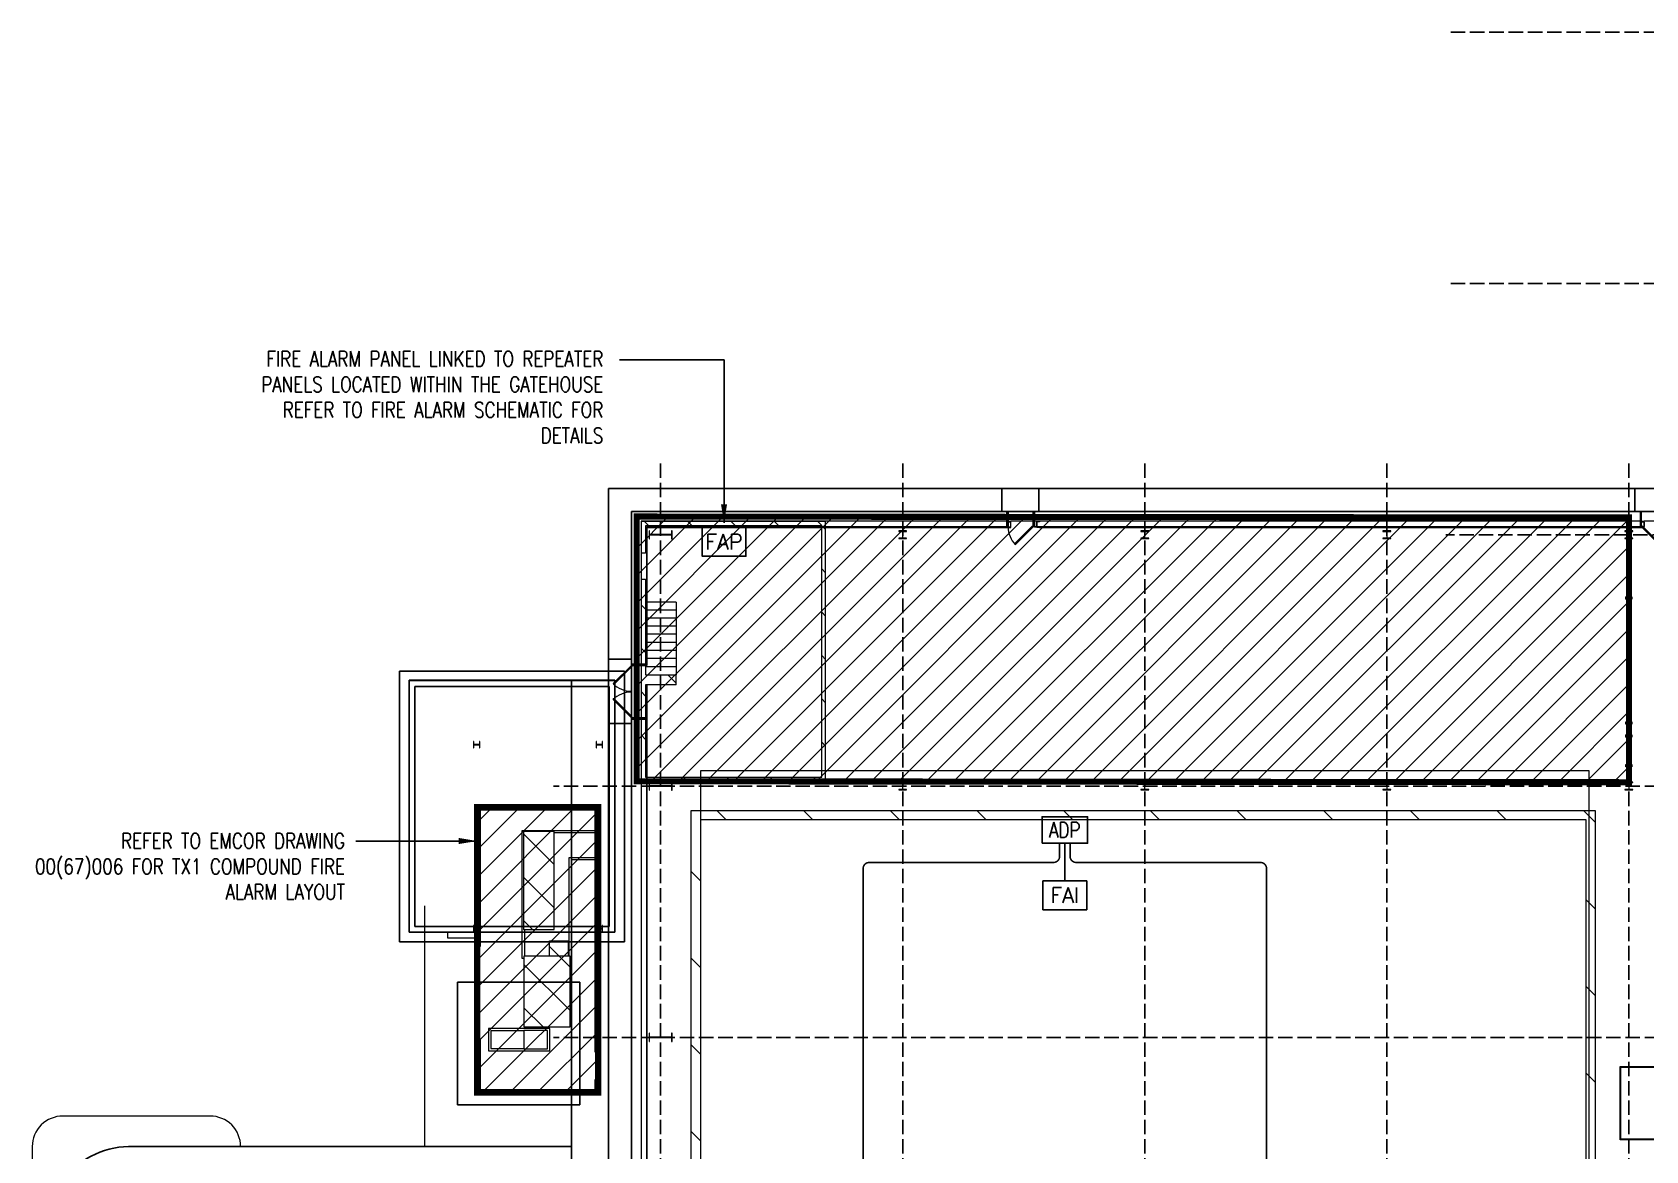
# Model space of a CAD drawing. Header units: millimetres. Extents: x 91119 to 792617, y 23924 to 150567.
# Drawn here: x 597296 to 649950, y 106135 to 142636 of the extents above; entities that cross this region are included whole.
import ezdxf
from ezdxf.enums import TextEntityAlignment as Align

# ---------------------------------------------------------------- set-up
doc = ezdxf.new("R2010")
doc.units = ezdxf.units.MM
doc.header["$LTSCALE"] = 100
doc.linetypes.add('121217 IES and EMR$0$XKITLINE03', pattern=[6.299213, 4.724409, -1.574803])
doc.linetypes.add('DASHED', pattern=[19.05, 12.7, -6.35])
doc.layers.add('121217 IES and EMR$0$G3 Fab Prts-22 Door-Plan', color=7, linetype='Continuous', lineweight=5)
for name, color, linetype in [('121217 IES and EMR$0$grid', 8, 'Continuous'), ('121217 IES and EMR$0$layout', 8, 'Continuous'), ('121217 IES and EMR$0$Xref', 8, 'Continuous'), ('FA', 1, 'Continuous'), ('Fire Alarm', 1, 'Continuous'), ('Lighting', 5, 'Continuous'), ('Text', 7, 'Continuous')]:
    doc.layers.add(name, color=color, linetype=linetype)
doc.styles.add('ROMANS', font='romans.shx', dxfattribs={"width": 0.8, "height": 2.5})
doc.styles.get("Standard").update_dxf_attribs({"font": '', "width": 0.9, "height": 2.5})
doc.styles.get('Standard').set_extended_font_data('@Arial Unicode MS')
doc.dimstyles.new('1-100', dxfattribs={"dimtxt": 250, "dimasz": 250, "dimexe": 10, "dimexo": 10, "dimgap": 10, "dimtad": 0, "dimtih": 1, "dimtoh": 1, "dimzin": 0, "dimdsep": 46, "dimtxsty": 'Standard', "dimcen": 0.09, "dimclrd": 256, "dimclre": 256, "dimclrt": 256, "dimadec": 0, "dimazin": 0, "dimtfac": 1, "dimtofl": 0, "dimtmove": 0, "dimatfit": 3, "dimfxl": 0, "dimtolj": 1, "dimtzin": 0, "dimarcsym": 0})

# ---------------------------------------------------------------- blocks, each defined once
blk = doc.blocks.new('121217 IES and EMR$0$Group-71-1')
at = {"layer": '121217 IES and EMR$0$G3 Fab Prts-22 Door-Plan', "color": 7, "linetype": 'Continuous', "lineweight": 5, "transparency": 33554687, "flags": 128}
blk.add_lwpolyline([(-408, 250), (169, 827), (200, 796), (-377, 219)], close=True, dxfattribs=at)
blk = doc.blocks.new('121217 IES and EMR$0$Group-72-1')
at = {"layer": '121217 IES and EMR$0$G3 Fab Prts-22 Door-Plan', "color": 7, "linetype": 'Continuous', "lineweight": 5, "transparency": 33554687}
for p, q in [((-408, 250), (169, 827)), ((-377, 219), (200, 796)), ((169, 827), (200, 796)), ((-408, 250), (-377, 219))]:
    blk.add_line(p, q, dxfattribs=at)
at = {"layer": '121217 IES and EMR$0$G3 Fab Prts-22 Door-Plan', "color": 7, "transparency": 33554687}
blk.add_blockref('121217 IES and EMR$0$Group-71-1', (0, 0), dxfattribs=at)
blk = doc.blocks.new('121217 IES and EMR$0$Group-67-1')
at = {"layer": '121217 IES and EMR$0$G3 Fab Prts-22 Door-Plan', "color": 7, "linetype": 'Continuous', "lineweight": 5, "transparency": 33554687}
for p, q in [((-450, 250.5), (-450, -250.5)), ((450, 250.5), (450, -250.5))]:
    blk.add_line(p, q, dxfattribs=at)
blk = doc.blocks.new('121217 IES and EMR$0$Group-68-1')
at = {"layer": '121217 IES and EMR$0$G3 Fab Prts-22 Door-Plan', "color": 7, "linetype": 'Continuous', "lineweight": 5, "transparency": 33554687, "flags": 128}
for points in [[(-450, 250.5), (-408, 250.5), (-408, -250.5), (-450, -250.5)], [(408, 250.5), (450, 250.5), (450, -250.5), (408, -250.5)]]:
    blk.add_lwpolyline(points, close=True, dxfattribs=at)
blk = doc.blocks.new('121217 IES and EMR$0$Group-78-1')
at = {"layer": '121217 IES and EMR$0$G3 Fab Prts-22 Door-Plan', "color": 7, "linetype": 'Continuous', "lineweight": 5, "transparency": 33554687, "flags": 128}
blk.add_lwpolyline([(-408, 250), (169, 827), (200, 796), (-377, 219)], close=True, dxfattribs=at)
blk = doc.blocks.new('121217 IES and EMR$0$Group-79-1')
at = {"layer": '121217 IES and EMR$0$G3 Fab Prts-22 Door-Plan', "color": 7, "linetype": 'Continuous', "lineweight": 5, "transparency": 33554687}
for p, q in [((-408, 250), (169, 827)), ((-377, 219), (200, 796)), ((169, 827), (200, 796)), ((-408, 250), (-377, 219))]:
    blk.add_line(p, q, dxfattribs=at)
at = {"layer": '121217 IES and EMR$0$G3 Fab Prts-22 Door-Plan', "color": 7, "transparency": 33554687}
blk.add_blockref('121217 IES and EMR$0$Group-78-1', (0, 0), dxfattribs=at)
blk = doc.blocks.new('121217 IES and EMR$0$Group-74-1')
at = {"layer": '121217 IES and EMR$0$G3 Fab Prts-22 Door-Plan', "color": 7, "linetype": 'Continuous', "lineweight": 5, "transparency": 33554687}
for p, q in [((-450, 250.5), (-450, -250.5)), ((450, 250.5), (450, -250.5))]:
    blk.add_line(p, q, dxfattribs=at)
blk = doc.blocks.new('121217 IES and EMR$0$Group-75-1')
at = {"layer": '121217 IES and EMR$0$G3 Fab Prts-22 Door-Plan', "color": 7, "linetype": 'Continuous', "lineweight": 5, "transparency": 33554687, "flags": 128}
for points in [[(-450, 250.5), (-408, 250.5), (-408, -250.5), (-450, -250.5)], [(408, 250.5), (450, 250.5), (450, -250.5), (408, -250.5)]]:
    blk.add_lwpolyline(points, close=True, dxfattribs=at)
blk = doc.blocks.new('121217 IES and EMR$0$Group-115-1')
at = {"layer": '121217 IES and EMR$0$G3 Fab Prts-22 Door-Plan', "color": 7, "linetype": 'Continuous', "lineweight": 5, "transparency": 33554687, "flags": 128}
blk.add_lwpolyline([(260, 848), (858, 250), (827, 219), (229, 817)], close=True, dxfattribs=at)
blk = doc.blocks.new('121217 IES and EMR$0$Group-116-1')
at = {"layer": '121217 IES and EMR$0$G3 Fab Prts-22 Door-Plan', "color": 7, "linetype": 'Continuous', "lineweight": 5, "transparency": 33554687}
for p, q in [((260, 848), (229, 817)), ((229, 817), (827, 219)), ((260, 848), (858, 250)), ((858, 250), (827, 219))]:
    blk.add_line(p, q, dxfattribs=at)
at = {"layer": '121217 IES and EMR$0$G3 Fab Prts-22 Door-Plan', "color": 7, "transparency": 33554687}
blk.add_blockref('121217 IES and EMR$0$Group-115-1', (0, 0), dxfattribs=at)
blk = doc.blocks.new('121217 IES and EMR$0$Group-111-1')
at = {"layer": '121217 IES and EMR$0$G3 Fab Prts-22 Door-Plan', "color": 7, "linetype": 'Continuous', "lineweight": 5, "transparency": 33554687, "flags": 128}
blk.add_lwpolyline([(-858, 250), (-260, 848), (-229, 817), (-827, 219)], close=True, dxfattribs=at)
blk = doc.blocks.new('121217 IES and EMR$0$Group-112-1')
at = {"layer": '121217 IES and EMR$0$G3 Fab Prts-22 Door-Plan', "color": 7, "linetype": 'Continuous', "lineweight": 5, "transparency": 33554687}
for p, q in [((-858, 250), (-260, 848)), ((-827, 219), (-229, 817)), ((-260, 848), (-229, 817)), ((-858, 250), (-827, 219))]:
    blk.add_line(p, q, dxfattribs=at)
at = {"layer": '121217 IES and EMR$0$G3 Fab Prts-22 Door-Plan', "color": 7, "transparency": 33554687}
blk.add_blockref('121217 IES and EMR$0$Group-111-1', (0, 0), dxfattribs=at)
blk = doc.blocks.new('121217 IES and EMR$0$Group-107-1')
at = {"layer": '121217 IES and EMR$0$G3 Fab Prts-22 Door-Plan', "color": 7, "linetype": 'Continuous', "lineweight": 5, "transparency": 33554687}
for p, q in [((-900, 250.5), (-900, -250.5)), ((900, 250.5), (900, -250.5))]:
    blk.add_line(p, q, dxfattribs=at)
blk = doc.blocks.new('121217 IES and EMR$0$Group-108-1')
at = {"layer": '121217 IES and EMR$0$G3 Fab Prts-22 Door-Plan', "color": 7, "linetype": 'Continuous', "lineweight": 5, "transparency": 33554687, "flags": 128}
for points in [[(-900, 250.5), (-858, 250.5), (-858, -250.5), (-900, -250.5)], [(858, 250.5), (900, 250.5), (900, -250.5), (858, -250.5)]]:
    blk.add_lwpolyline(points, close=True, dxfattribs=at)

msp = doc.modelspace()

# ---------------------------------------------------------------- hatches: boundary and pattern name
h = msp.add_hatch()
h.set_pattern_fill('ANSI31', color=256, scale=200, style=0)
h.paths.add_polyline_path([(617021, 126832), (649402, 126801), (649402, 118161), (617021, 118192)])
h = msp.add_hatch()
h.set_pattern_fill('ANSI31', color=256, scale=200, style=0)
h.set_pattern_definition([(45, (358412.2, 5332.6), (-449.0128, 449.0128), [])])
h.paths.add_polyline_path([(611816, 117353), (615762, 117353), (615762, 108033), (611816, 108033)])

# ---------------------------------------------------------------- linework, layer by layer
at = {"const_width": 200}
for points in [[(617021, 126832), (649402, 126801), (649402, 118161), (617021, 118192)], [(611816, 117353), (615762, 117353), (615762, 108033), (611816, 108033)]]:
    msp.add_lwpolyline(points, close=True, dxfattribs=at)
at = {"layer": '121217 IES and EMR$0$grid', "linetype": '121217 IES and EMR$0$XKITLINE03'}
for p, q in [((700120, 142636), (643432, 142636)), ((700120, 134436), (643432, 134436)), ((617802, 128565), (617802, 28655)), ((625702, 128565), (625702, 30568)), ((633602, 128565), (633602, 30568)), ((641502, 128565), (641502, 30568)), ((649402, 128565), (649402, 30568)), ((714895, 126236), (643432, 126236)), ((768187, 118036), (614302, 118036)), ((768187, 109836), (614302, 109836))]:
    msp.add_line(p, q, dxfattribs=at)
at = {"layer": '121217 IES and EMR$0$layout', "transparency": 33554687}
for p, q in [((616096, 127742), (655484, 127742)), ((616096, 127742), (616096, 33549)), ((616096, 127742), (616096, 71508)), ((616096, 127742), (628942, 127742)), ((628942, 127742), (628942, 126992)), ((630142, 127742), (630142, 126992)), ((630142, 127742), (649598, 127742)), ((649598, 127742), (649598, 126992)), ((616846, 126992), (656234, 126992)), ((629100, 126992), (616846, 126992)), ((616846, 126992), (616846, 122018)), ((649775, 126992), (630000, 126992)), ((629100, 126491), (617347, 126491)), ((617347, 126491), (617347, 122018)), ((649775, 126491), (630000, 126491)), ((616096, 122180), (616846, 122180)), ((616619, 121786), (609281, 121786)), ((609281, 121786), (609281, 112950)), ((616619, 112950), (616619, 121786)), ((616118, 121285), (609782, 121285)), ((609782, 121285), (609782, 113451)), ((614896, 121508), (614896, 32349)), ((616118, 113451), (616118, 121285)), ((616096, 120080), (616846, 120080)), ((616846, 120218), (616846, 71393)), ((617347, 120218), (617347, 71393)), ((609782, 113451), (616118, 113451)), ((609281, 112950), (616619, 112950))]:
    msp.add_line(p, q, dxfattribs=at)
at = {"layer": '121217 IES and EMR$0$layout'}
for p, q in [((616846, 34299), (616846, 126992)), ((616846, 126992), (656234, 126992)), ((629100, 126742), (629100, 126992)), ((629100, 126992), (629100, 126992)), ((629100, 126992), (629100, 126992)), ((630000, 126742), (630000, 126992)), ((630000, 126992), (630000, 126992)), ((630000, 126992), (630000, 126992)), ((649775, 126742), (649775, 126992)), ((649775, 126992), (649775, 126992)), ((649775, 126992), (649775, 126992)), ((629100, 126742), (629100, 126491)), ((629100, 126491), (629100, 126491)), ((629100, 126491), (629100, 126491)), ((630000, 126742), (630000, 126491)), ((630000, 126491), (630000, 126491)), ((630000, 126491), (630000, 126491)), ((649775, 126742), (649775, 126491)), ((649775, 126491), (649775, 126491)), ((649775, 126491), (649775, 126491)), ((617096, 122018), (616846, 122018)), ((616846, 122018), (616846, 122018)), ((616846, 122018), (616846, 122018)), ((617096, 122018), (617347, 122018)), ((617347, 122018), (617347, 122018)), ((617347, 122018), (617347, 122018)), ((609597, 113266), (609597, 121488)), ((609597, 121488), (616303, 121488)), ((609597, 113266), (609597, 121488)), ((609597, 121488), (616303, 121488)), ((616303, 121488), (616303, 113266)), ((616303, 121488), (616303, 113266)), ((617096, 120218), (616846, 120218)), ((616846, 120218), (616846, 120218)), ((616846, 120218), (616846, 120218)), ((617096, 120218), (617347, 120218)), ((617347, 120218), (617347, 120218)), ((617347, 120218), (617347, 120218)), ((616303, 113266), (609597, 113266)), ((616303, 113266), (609597, 113266)), ((611170, 111636), (615170, 111636)), ((611170, 107636), (611170, 111636)), ((615170, 111636), (615170, 107636)), ((615170, 107636), (611170, 107636)), ((614896, 106268), (600439, 106268)), ((614896, 76668), (614896, 106268))]:
    msp.add_line(p, q, dxfattribs=at)
at = {"layer": '121217 IES and EMR$0$layout', "linetype": 'Continuous', "lineweight": 5, "transparency": 33554687}
for p, q in [((629100, 126992), (629142, 126992)), ((629142, 126491), (629142, 126992)), ((630000, 126992), (629958, 126992)), ((629958, 126491), (629958, 126992)), ((649775, 126992), (649817, 126992)), ((649817, 126491), (649817, 126992)), ((629100, 126676), (617162, 126676)), ((629100, 126676), (617162, 126676)), ((617162, 126676), (617162, 122018)), ((617162, 126676), (617162, 122018)), ((629100, 126491), (629142, 126491)), ((630000, 126491), (629958, 126491)), ((649775, 126676), (630000, 126676)), ((649775, 126491), (649817, 126491)), ((616846, 122018), (616846, 121976)), ((616846, 121976), (617347, 121976)), ((617347, 122018), (617347, 121976)), ((616303, 121470), (609597, 121470)), ((616303, 121470), (609597, 121470)), ((609597, 121470), (609597, 113266)), ((609597, 121470), (609597, 113266)), ((616303, 113266), (616303, 121470)), ((616846, 120218), (616846, 120260)), ((616846, 120260), (617347, 120260)), ((617162, 120218), (617162, 71393)), ((617162, 120218), (617162, 71393)), ((617347, 120218), (617347, 120260)), ((609597, 113266), (616303, 113266)), ((609597, 113266), (616303, 113266))]:
    msp.add_line(p, q, dxfattribs=at)
at = {"layer": '121217 IES and EMR$0$layout', "lineweight": 5}
for p, q in [((609281, 115738), (609281, 113886)), ((612688, 112950), (614195, 112950))]:
    msp.add_line(p, q, dxfattribs=at)
at = {"layer": '121217 IES and EMR$0$layout', "linetype": 'Continuous', "lineweight": 20}
for p, q in [((610096, 114126), (610096, 106268)), ((601668, 107268), (598296, 107268)), ((603096, 107268), (601668, 107268)), ((597296, 106268), (597296, 78038)), ((610096, 106268), (604096, 106268))]:
    msp.add_line(p, q, dxfattribs=at)
at = {"layer": '121217 IES and EMR$0$layout', "linetype": 'Continuous', "lineweight": 5, "transparency": 33554687}
for centre, radius, start, end in [((629958, 126491), 816, 180, 225), ((616846, 121976), 845, 225, 270), ((616846, 120260), 845, 90, 135)]:
    msp.add_arc(centre, radius, start, end, dxfattribs=at)
at = {"layer": '121217 IES and EMR$0$layout', "linetype": 'Continuous', "lineweight": 20}
for centre, start, end in [((598296, 106268), 135, 180), ((598296, 106268), 90, 135), ((603096, 106268), 45, 90), ((603096, 106268), 0, 45)]:
    msp.add_arc(centre, 1000, start, end, dxfattribs=at)
at = {"layer": '121217 IES and EMR$0$layout'}
msp.add_arc((600436, 103725), 2543, 89.9305, 147.3354, dxfattribs=at)
at = {"layer": '121217 IES and EMR$0$Xref', "linetype": 'Continuous', "lineweight": 20}
for p, q in [((617162, 126676), (617162, 119976)), ((629137, 126676), (617162, 126676)), ((623187, 126674), (617162, 126674)), ((617162, 126674), (617162, 125636)), ((623062, 126524), (617312, 126524)), ((617312, 126524), (617312, 125636)), ((617362, 126476), (623062, 126476)), ((617362, 123774), (617362, 126476)), ((623062, 118324), (623062, 126524)), ((623187, 118174), (623187, 126674)), ((623187, 126476), (629137, 126476)), ((630077, 126676), (629227, 126676)), ((649812, 126676), (630167, 126676)), ((630167, 126476), (649812, 126476)), ((650752, 126676), (649902, 126676)), ((617312, 125636), (617162, 125636)), ((617162, 124786), (617312, 124786)), ((617162, 124786), (617162, 118174)), ((617312, 124786), (617312, 121661)), ((618312, 123774), (617312, 123774)), ((618312, 124036), (617362, 124036)), ((618312, 124036), (618312, 123774)), ((618312, 123774), (618312, 123512)), ((618312, 123512), (617312, 123512)), ((618312, 123250), (617312, 123250)), ((618312, 123512), (618312, 123250)), ((618312, 123250), (618312, 122988)), ((618312, 122988), (617312, 122988)), ((618312, 122726), (617312, 122726)), ((618312, 122988), (618312, 122726)), ((618312, 122726), (618312, 122464)), ((618312, 122464), (617312, 122464)), ((618312, 122202), (617312, 122202)), ((618312, 122464), (618312, 122202)), ((618312, 122202), (618312, 121923)), ((618312, 121923), (617312, 121923)), ((617312, 121661), (618312, 121661)), ((618312, 121923), (618312, 121661)), ((618312, 121338), (618312, 121661)), ((618312, 121338), (617312, 121338)), ((617312, 121338), (617312, 118324)), ((617362, 119976), (617362, 121338)), ((617162, 119976), (617162, 119976)), ((617162, 119976), (617162, 118296)), ((617312, 119976), (617362, 119976)), ((648102, 118536), (619102, 118536)), ((619102, 118536), (619102, 74769)), ((648102, 98815), (648102, 118536)), ((617162, 118296), (617162, 69626)), ((617162, 118296), (617162, 118296)), ((617162, 118174), (623187, 118174)), ((617312, 118324), (623062, 118324)), ((617362, 69626), (617362, 118174)), ((611816, 112798), (611816, 117353)), ((611816, 117353), (615762, 117353)), ((611916, 117253), (611916, 112798)), ((615662, 117253), (611916, 117253)), ((615662, 109356), (615662, 117253)), ((615762, 117353), (615762, 109356)), ((618802, 117236), (648302, 117236)), ((618802, 69836), (618802, 117236)), ((619102, 116936), (619102, 69836)), ((648002, 116936), (619102, 116936)), ((648002, 100040), (648002, 116936)), ((648302, 117236), (648302, 100340)), ((613280, 112406), (613280, 116584)), ((613280, 116584), (615662, 116584)), ((613329, 116557), (613329, 113357)), ((614329, 116557), (613329, 116557)), ((614329, 113357), (614329, 116557)), ((615662, 116509), (614329, 116509)), ((614820, 112481), (614820, 115709)), ((614820, 115709), (615662, 115709)), ((615662, 115634), (614895, 115634)), ((614895, 115634), (614895, 112406)), ((610845, 113252), (610845, 113084)), ((611816, 113252), (610845, 113252)), ((613329, 113357), (614329, 113357)), ((613355, 113357), (613355, 112481)), ((610845, 113084), (611816, 113084)), ((611916, 112798), (611816, 112798)), ((611816, 112798), (611816, 109796)), ((614170, 112487), (614170, 112987)), ((614170, 112987), (614780, 112987)), ((614780, 112987), (614780, 112487)), ((613342, 112406), (613280, 112406)), ((614845, 112481), (613342, 112481)), ((613342, 112481), (613342, 110180)), ((614780, 112487), (614170, 112487)), ((614845, 110180), (614845, 112481)), ((614895, 112406), (614845, 112406)), ((612187, 110128), (612187, 109393)), ((614182, 110128), (612187, 110128)), ((613336, 110053), (612262, 110053)), ((612262, 110053), (612262, 109468)), ((614107, 110054), (613336, 110054)), ((613336, 110054), (613336, 109461)), ((613342, 110180), (614845, 110180)), ((614107, 109461), (614107, 110054)), ((614182, 109393), (614182, 110128)), ((611816, 109796), (611916, 109796)), ((611816, 108033), (611816, 109796)), ((611916, 109796), (611916, 108133)), ((612187, 109393), (614182, 109393)), ((612262, 109468), (613336, 109468)), ((613336, 109461), (614107, 109461)), ((615762, 109356), (615662, 109356)), ((615762, 108456), (615762, 109356)), ((649114, 108881), (659190, 108881)), ((649114, 106491), (649114, 108881)), ((649134, 106511), (649134, 108861)), ((649134, 108861), (659170, 108861)), ((615762, 108033), (611816, 108033)), ((611916, 108133), (615662, 108133)), ((615662, 108133), (615662, 108456)), ((615662, 108456), (615762, 108456)), ((615762, 108456), (615762, 108033)), ((659190, 106491), (649114, 106491)), ((659170, 106511), (649134, 106511))]:
    msp.add_line(p, q, dxfattribs=at)
at = {"layer": '121217 IES and EMR$0$Xref', "linetype": 'Continuous', "lineweight": 0}
for p, q in [((617271, 126674), (617421, 126524)), ((618685, 126674), (618835, 126524)), ((620099, 126674), (620249, 126524)), ((621513, 126674), (621663, 126524)), ((622927, 126674), (623187, 126414)), ((629203, 126676), (629189, 126662)), ((617456, 126243), (617425, 126212)), ((625821, 126124), (625809, 126112)), ((623062, 125125), (623187, 125000)), ((617162, 123954), (617312, 123804)), ((649314, 124161), (649302, 124148)), ((623062, 123711), (623187, 123586)), ((617162, 122540), (617312, 122390)), ((623062, 122296), (623187, 122171)), ((618041, 121661), (618312, 121390)), ((617162, 121125), (617312, 120975)), ((623062, 120882), (623187, 120757)), ((617162, 119711), (617312, 119561)), ((623062, 119468), (623187, 119343)), ((649502, 118691), (649489, 118679)), ((617162, 118297), (617285, 118174)), ((617741, 118043), (617728, 118030)), ((618549, 118324), (618699, 118174)), ((619964, 118324), (620114, 118174)), ((621378, 118324), (621528, 118174)), ((622792, 118324), (622942, 118174)), ((612449, 117353), (612549, 117253)), ((613864, 117353), (613964, 117253)), ((615278, 117353), (615378, 117253)), ((615662, 116969), (615762, 116869)), ((619637, 117236), (619937, 116936)), ((622465, 117236), (622765, 116936)), ((625294, 117236), (625594, 116936)), ((628122, 117236), (628422, 116936)), ((630951, 117236), (631251, 116936)), ((633779, 117236), (634079, 116936)), ((636608, 117236), (636908, 116936)), ((639436, 117236), (639736, 116936)), ((642264, 117236), (642564, 116936)), ((645093, 117236), (645393, 116936)), ((647921, 117236), (648302, 116856)), ((611816, 116572), (611916, 116472)), ((613329, 116474), (614329, 115474)), ((615662, 115555), (615762, 115455)), ((611816, 115158), (611916, 115058)), ((613329, 115059), (614329, 114059)), ((618802, 115243), (619102, 114943)), ((648002, 114327), (648302, 114027)), ((611816, 113744), (611916, 113644)), ((615662, 114141), (615762, 114041)), ((611711, 113428), (611699, 113415)), ((613329, 113645), (613617, 113357)), ((615905, 113379), (615892, 113366)), ((614170, 112804), (614487, 112487)), ((615662, 112726), (615762, 112626)), ((613342, 112218), (614845, 110715)), ((614493, 112481), (614845, 112129)), ((618802, 112415), (619102, 112115)), ((615662, 111312), (615762, 111212)), ((648002, 111499), (648302, 111199)), ((613342, 110803), (613965, 110180)), ((614092, 110054), (614107, 110038)), ((615662, 109898), (615762, 109798)), ((618026, 109843), (618013, 109830)), ((618802, 109586), (619102, 109286)), ((611816, 109501), (611916, 109401)), ((648002, 108671), (648302, 108371)), ((611816, 108087), (611869, 108033)), ((613184, 108133), (613284, 108033)), ((614598, 108133), (614698, 108033)), ((615689, 108456), (615762, 108384)), ((649114, 107559), (649134, 107539)), ((618802, 106758), (619102, 106458))]:
    msp.add_line(p, q, dxfattribs=at)
at = {"layer": '121217 IES and EMR$0$Xref', "linetype": 'Continuous', "lineweight": 15}
for p, q in [((629137, 126676), (629137, 126662)), ((629137, 126676), (629227, 126676)), ((629137, 126662), (629208, 126662)), ((629137, 126490), (629137, 126476)), ((629208, 126490), (629137, 126490)), ((629137, 126476), (629227, 126476)), ((629220, 126650), (629220, 126502)), ((629227, 126476), (629227, 126676)), ((630077, 126676), (630167, 126676)), ((630077, 126476), (630077, 126676)), ((630167, 126476), (630077, 126476)), ((630084, 126650), (630084, 126502)), ((630167, 126662), (630096, 126662)), ((630096, 126490), (630167, 126490)), ((630167, 126676), (630167, 126662)), ((630167, 126490), (630167, 126476)), ((649812, 126676), (649812, 126662)), ((649812, 126676), (649902, 126676)), ((649812, 126662), (649883, 126662)), ((649812, 126490), (649812, 126476)), ((649883, 126490), (649812, 126490)), ((649812, 126476), (649902, 126476)), ((649895, 126650), (649895, 126502)), ((649902, 126476), (649902, 126676)), ((617425, 126369), (617425, 126104)), ((617442, 126369), (617425, 126369)), ((617425, 126104), (617442, 126104)), ((617442, 126259), (617442, 126369)), ((617442, 126104), (617442, 126213)), ((618145, 126243), (617459, 126243)), ((617459, 126230), (618145, 126230)), ((618161, 126369), (618161, 126259)), ((618179, 126369), (618161, 126369)), ((618161, 126213), (618161, 126104)), ((618161, 126104), (618179, 126104)), ((618179, 126104), (618179, 126369)), ((625573, 126361), (625573, 126349)), ((625831, 126361), (625573, 126361)), ((625573, 126349), (625683, 126349)), ((625573, 126124), (625573, 126112)), ((625683, 126124), (625573, 126124)), ((625573, 126112), (625831, 126112)), ((625696, 126337), (625696, 126136)), ((625708, 126136), (625708, 126337)), ((625720, 126349), (625831, 126349)), ((625831, 126124), (625720, 126124)), ((625831, 126349), (625831, 126361)), ((625831, 126112), (625831, 126124)), ((633473, 126361), (633473, 126349)), ((633731, 126361), (633473, 126361)), ((633473, 126349), (633583, 126349)), ((633473, 126124), (633473, 126112)), ((633583, 126124), (633473, 126124)), ((633473, 126112), (633731, 126112)), ((633596, 126337), (633596, 126136)), ((633608, 126136), (633608, 126337)), ((633620, 126349), (633731, 126349)), ((633731, 126124), (633620, 126124)), ((633731, 126349), (633731, 126361)), ((633731, 126112), (633731, 126124)), ((641373, 126361), (641373, 126349)), ((641631, 126361), (641373, 126361)), ((641373, 126349), (641483, 126349)), ((641373, 126124), (641373, 126112)), ((641483, 126124), (641373, 126124)), ((641373, 126112), (641631, 126112)), ((641496, 126337), (641496, 126136)), ((641508, 126136), (641508, 126337)), ((641520, 126349), (641631, 126349)), ((641631, 126124), (641520, 126124)), ((641631, 126349), (641631, 126361)), ((641631, 126112), (641631, 126124)), ((649273, 126361), (649273, 126349)), ((649531, 126361), (649273, 126361)), ((649273, 126349), (649383, 126349)), ((649273, 126124), (649273, 126112)), ((649383, 126124), (649273, 126124)), ((649273, 126112), (649531, 126112)), ((649396, 126337), (649396, 126136)), ((649408, 126136), (649408, 126337)), ((649420, 126349), (649531, 126349)), ((649531, 126124), (649420, 126124)), ((649531, 126349), (649531, 126361)), ((649531, 126112), (649531, 126124)), ((649302, 124136), (649302, 124211)), ((649314, 124211), (649302, 124211)), ((649302, 124136), (649502, 124136)), ((649314, 124154), (649314, 124211)), ((649477, 124142), (649326, 124142)), ((649489, 124211), (649489, 124154)), ((649502, 124211), (649489, 124211)), ((649502, 124211), (649502, 124136)), ((649302, 120061), (649302, 120136)), ((649302, 120136), (649502, 120136)), ((649314, 120061), (649302, 120061)), ((649314, 120118), (649314, 120061)), ((649477, 120130), (649326, 120130)), ((649489, 120061), (649489, 120118)), ((649502, 120061), (649489, 120061)), ((649502, 120136), (649502, 120061)), ((649302, 119636), (649302, 119711)), ((649314, 119711), (649302, 119711)), ((649302, 119636), (649502, 119636)), ((649314, 119654), (649314, 119711)), ((649477, 119642), (649326, 119642)), ((649489, 119711), (649489, 119654)), ((649502, 119711), (649489, 119711)), ((649502, 119711), (649502, 119636)), ((611699, 119489), (611699, 119284)), ((611711, 119489), (611699, 119489)), ((611699, 119284), (611711, 119284)), ((611711, 119401), (611711, 119489)), ((611711, 119284), (611711, 119372)), ((611882, 119390), (611721, 119390)), ((611721, 119382), (611882, 119382)), ((611892, 119489), (611892, 119401)), ((611905, 119489), (611892, 119489)), ((611892, 119372), (611892, 119284)), ((611892, 119284), (611905, 119284)), ((611905, 119284), (611905, 119489)), ((615699, 119489), (615699, 119284)), ((615711, 119489), (615699, 119489)), ((615699, 119284), (615711, 119284)), ((615711, 119401), (615711, 119489)), ((615711, 119284), (615711, 119372)), ((615882, 119390), (615721, 119390)), ((615721, 119382), (615882, 119382)), ((615892, 119489), (615892, 119401)), ((615905, 119489), (615892, 119489)), ((615892, 119372), (615892, 119284)), ((615892, 119284), (615905, 119284)), ((615905, 119284), (615905, 119489)), ((649302, 118736), (649502, 118736)), ((649302, 118661), (649302, 118736)), ((649314, 118661), (649302, 118661)), ((649314, 118718), (649314, 118661)), ((649477, 118730), (649326, 118730)), ((649489, 118661), (649489, 118718)), ((649502, 118661), (649489, 118661)), ((649502, 118736), (649502, 118661)), ((617425, 118169), (617425, 117904)), ((617442, 118169), (617425, 118169)), ((617442, 118059), (617442, 118169)), ((617442, 117904), (617442, 118013)), ((618145, 118043), (617459, 118043)), ((617459, 118030), (618145, 118030)), ((618161, 118169), (618161, 118059)), ((618179, 118169), (618161, 118169)), ((618161, 118013), (618161, 117904)), ((618179, 117904), (618179, 118169)), ((625573, 118161), (625573, 118149)), ((625831, 118161), (625573, 118161)), ((625573, 118149), (625683, 118149)), ((625696, 118137), (625696, 117936)), ((625708, 117936), (625708, 118137)), ((625720, 118149), (625831, 118149)), ((625831, 118149), (625831, 118161)), ((633473, 118161), (633473, 118149)), ((633731, 118161), (633473, 118161)), ((633473, 118149), (633583, 118149)), ((633596, 118137), (633596, 117936)), ((633608, 117936), (633608, 118137)), ((633620, 118149), (633731, 118149)), ((633731, 118149), (633731, 118161)), ((641373, 118161), (641373, 118149)), ((641631, 118161), (641373, 118161)), ((641373, 118149), (641483, 118149)), ((641496, 118137), (641496, 117936)), ((641508, 117936), (641508, 118137)), ((641520, 118149), (641631, 118149)), ((641631, 118149), (641631, 118161)), ((649273, 118161), (649273, 118149)), ((649531, 118161), (649273, 118161)), ((649273, 118149), (649383, 118149)), ((649396, 118137), (649396, 117936)), ((649408, 117936), (649408, 118137)), ((649420, 118149), (649531, 118149)), ((649531, 118149), (649531, 118161)), ((617425, 117904), (617442, 117904)), ((618161, 117904), (618179, 117904)), ((625573, 117924), (625573, 117912)), ((625683, 117924), (625573, 117924)), ((625573, 117912), (625831, 117912)), ((625831, 117924), (625720, 117924)), ((625831, 117912), (625831, 117924)), ((633473, 117924), (633473, 117912)), ((633583, 117924), (633473, 117924)), ((633473, 117912), (633731, 117912)), ((633731, 117924), (633620, 117924)), ((633731, 117912), (633731, 117924)), ((641373, 117924), (641373, 117912)), ((641483, 117924), (641373, 117924)), ((641373, 117912), (641631, 117912)), ((641631, 117924), (641520, 117924)), ((641631, 117912), (641631, 117924)), ((649273, 117924), (649273, 117912)), ((649383, 117924), (649273, 117924)), ((649273, 117912), (649531, 117912)), ((649531, 117924), (649420, 117924)), ((649531, 117912), (649531, 117924)), ((611699, 113489), (611699, 113284)), ((611711, 113489), (611699, 113489)), ((611699, 113284), (611711, 113284)), ((611711, 113401), (611711, 113489)), ((611711, 113284), (611711, 113372)), ((611882, 113390), (611721, 113390)), ((611721, 113382), (611882, 113382)), ((611892, 113489), (611892, 113401)), ((611905, 113489), (611892, 113489)), ((611892, 113372), (611892, 113284)), ((611892, 113284), (611905, 113284)), ((611905, 113284), (611905, 113489)), ((615699, 113489), (615699, 113284)), ((615711, 113489), (615699, 113489)), ((615699, 113284), (615711, 113284)), ((615711, 113401), (615711, 113489)), ((615711, 113284), (615711, 113372)), ((615882, 113390), (615721, 113390)), ((615721, 113382), (615882, 113382)), ((615892, 113489), (615892, 113401)), ((615905, 113489), (615892, 113489)), ((615892, 113372), (615892, 113284)), ((615892, 113284), (615905, 113284)), ((615905, 113284), (615905, 113489)), ((617425, 109969), (617425, 109704)), ((617442, 109969), (617425, 109969)), ((617425, 109704), (617442, 109704)), ((617442, 109859), (617442, 109969)), ((617442, 109704), (617442, 109813)), ((618145, 109843), (617459, 109843)), ((617459, 109830), (618145, 109830)), ((618161, 109969), (618161, 109859)), ((618179, 109969), (618161, 109969)), ((618161, 109813), (618161, 109704)), ((618161, 109704), (618179, 109704)), ((618179, 109704), (618179, 109969))]:
    msp.add_line(p, q, dxfattribs=at)
for centre, radius, start, end in [((629208, 126650), 12, 0, 90), ((629208, 126502), 12, 270, 0), ((630096, 126650), 12, 90, 180), ((630096, 126502), 12, 180, 270), ((649883, 126650), 12, 0, 90), ((649883, 126502), 12, 270, 0), ((617459, 126259), 16.5, 180, 270), ((617459, 126213), 16.5, 90, 180), ((618145, 126259), 16.5, 270, 0), ((618145, 126213), 16.5, 0, 90), ((625683, 126337), 12.7, 0, 90), ((625683, 126136), 12.7, 270, 0), ((625720, 126337), 12.7, 90, 180), ((625720, 126136), 12.7, 180, 270), ((633583, 126337), 12.7, 0, 90), ((633583, 126136), 12.7, 270, 0), ((633620, 126337), 12.7, 90, 180), ((633620, 126136), 12.7, 180, 270), ((641483, 126337), 12.7, 0, 90), ((641483, 126136), 12.7, 270, 0), ((641520, 126337), 12.7, 90, 180), ((641520, 126136), 12.7, 180, 270), ((649383, 126337), 12.7, 0, 90), ((649383, 126136), 12.7, 270, 0), ((649420, 126337), 12.7, 90, 180), ((649420, 126136), 12.7, 180, 270), ((649326, 124154), 12, 180, 270), ((649477, 124154), 12, 270, 0), ((649326, 120118), 12, 90, 180), ((649477, 120118), 12, 0, 90), ((649326, 119654), 12, 180, 270), ((649477, 119654), 12, 270, 0), ((611721, 119401), 10.2, 180, 270), ((611721, 119372), 10.2, 90, 180), ((611882, 119401), 10.2, 270, 0), ((611882, 119372), 10.2, 0, 90), ((615721, 119401), 10.2, 180, 270), ((615721, 119372), 10.2, 90, 180), ((615882, 119401), 10.2, 270, 0), ((615882, 119372), 10.2, 0, 90), ((649326, 118718), 12, 90, 180), ((649477, 118718), 12, 0, 90), ((617459, 118059), 16.5, 180, 270), ((617459, 118013), 16.5, 90, 180), ((618145, 118059), 16.5, 270, 0), ((618145, 118013), 16.5, 0, 90), ((625683, 118137), 12.7, 0, 90), ((625720, 118137), 12.7, 90, 180), ((633583, 118137), 12.7, 0, 90), ((633620, 118137), 12.7, 90, 180), ((641483, 118137), 12.7, 0, 90), ((641520, 118137), 12.7, 90, 180), ((649383, 118137), 12.7, 0, 90), ((649420, 118137), 12.7, 90, 180), ((625683, 117936), 12.7, 270, 0), ((625720, 117936), 12.7, 180, 270), ((633583, 117936), 12.7, 270, 0), ((633620, 117936), 12.7, 180, 270), ((641483, 117936), 12.7, 270, 0), ((641520, 117936), 12.7, 180, 270), ((649383, 117936), 12.7, 270, 0), ((649420, 117936), 12.7, 180, 270), ((611721, 113401), 10.2, 180, 270), ((611721, 113372), 10.2, 90, 180), ((611882, 113401), 10.2, 270, 0), ((611882, 113372), 10.2, 0, 90), ((615721, 113401), 10.2, 180, 270), ((615721, 113372), 10.2, 90, 180), ((615882, 113401), 10.2, 270, 0), ((615882, 113372), 10.2, 0, 90), ((617459, 109859), 16.5, 180, 270), ((617459, 109813), 16.5, 90, 180), ((618145, 109859), 16.5, 270, 0), ((618145, 109813), 16.5, 0, 90)]:
    msp.add_arc(centre, radius, start, end, dxfattribs=at)
at = {"layer": 'FA'}
msp.add_lwpolyline([(630249, 116172), (631737, 116172), (631737, 117035), (630249, 117035)], close=True, dxfattribs=at)
at = {"layer": 'FA', "linetype": 'DASHED', "ltscale": 0.5, "const_width": 50}
for points in [[(630822, 116172), (630822, 115743, -0.414214), (630622, 115543), (624610, 115543, 0.414214), (624410, 115343), (624410, 36437)], [(631164, 116172), (631164, 115743, 0.414214), (631364, 115543), (637376, 115543, -0.414214), (637576, 115343), (637576, 36437)]]:
    msp.add_lwpolyline(points, format="xyb", dxfattribs=at)
at = {"layer": 'Fire Alarm'}
msp.add_line((630993, 116172), (630993, 114943), dxfattribs=at)
for points in [[(619158, 126476), (620584, 126476), (620584, 125534), (619158, 125534)], [(630280, 114001), (631706, 114001), (631706, 114943), (630280, 114943)]]:
    msp.add_lwpolyline(points, close=True, dxfattribs=at)

# ---------------------------------------------------------------- block references
at = {"layer": '121217 IES and EMR$0$layout', "transparency": 33554687, "rotation": 180.0000443962296}
for name in ['121217 IES and EMR$0$Group-67-1', '121217 IES and EMR$0$Group-68-1']:
    msp.add_blockref(name, (629550, 126742), dxfattribs=at)
at = {"layer": '121217 IES and EMR$0$layout', "extrusion": (0, 0, -1), "zscale": -1}
for name, p, rotation in [('121217 IES and EMR$0$Group-74-1', (-650225, 126742), 179.9999556037704), ('121217 IES and EMR$0$Group-75-1', (-650225, 126742), 179.9999556037704), ('121217 IES and EMR$0$Group-79-1', (-650225, 126742), 179.9999556037704), ('121217 IES and EMR$0$Group-112-1', (-617096, 121118), 269.9999556037704), ('121217 IES and EMR$0$Group-107-1', (-617096, 121118), 269.9999556037704), ('121217 IES and EMR$0$Group-108-1', (-617096, 121118), 269.9999556037704), ('121217 IES and EMR$0$Group-116-1', (-617096, 121118), 269.9999556037704)]:
    msp.add_blockref(name, p, dxfattribs=dict(at, rotation=rotation))
at = {"layer": '121217 IES and EMR$0$layout', "rotation": 180.0000443962296}
msp.add_blockref('121217 IES and EMR$0$Group-72-1', (629550, 126742), dxfattribs=at)

# ---------------------------------------------------------------- texts
at = {"layer": 'FA', "color": 0, "style": 'ROMANS', "width": 0.8}
msp.add_text('ADP', height=500, dxfattribs=at).set_placement((630993, 116603), align=Align.MIDDLE_CENTER)
at = {"layer": 'Lighting', "color": 0, "insert": (615930, 132229), "char_height": 500, "width": 13665.93, "attachment_point": 3, "style": 'ROMANS'}
msp.add_mtext('FIRE ALARM PANEL LINKED TO REPEATER PANELS LOCATED WITHIN THE GATEHOUSE REFER TO FIRE ALARM SCHEMATIC FOR DETAILS', dxfattribs=at)
at = {"layer": 'Text', "style": 'ROMANS'}
for s, rotation, p in [('FAP', 0.0325, (619871, 126005)), ('FAI', 359.9675, (630993, 114472))]:
    msp.add_text(s, height=500, rotation=rotation, dxfattribs=at).set_placement(p, align=Align.MIDDLE_CENTER)
at = {"layer": 'Text', "insert": (607499, 116497), "char_height": 500, "width": 11061.98, "attachment_point": 3, "style": 'ROMANS'}
msp.add_mtext('REFER TO EMCOR DRAWING 00(67)006 FOR TX1 COMPOUND FIRE ALARM LAYOUT', dxfattribs=at)

# ---------------------------------------------------------------- leaders
msp.add_leader([(619871, 126632), (619871, 131947), (616460, 131947)], dimstyle='1-100', override={"dimasz": 600})
at = {"layer": 'Text'}
msp.add_leader([(611816, 116243), (607857, 116243)], dimstyle='1-100', override={"dimasz": 600}, dxfattribs=at)

doc.saveas('drawing.dxf')
